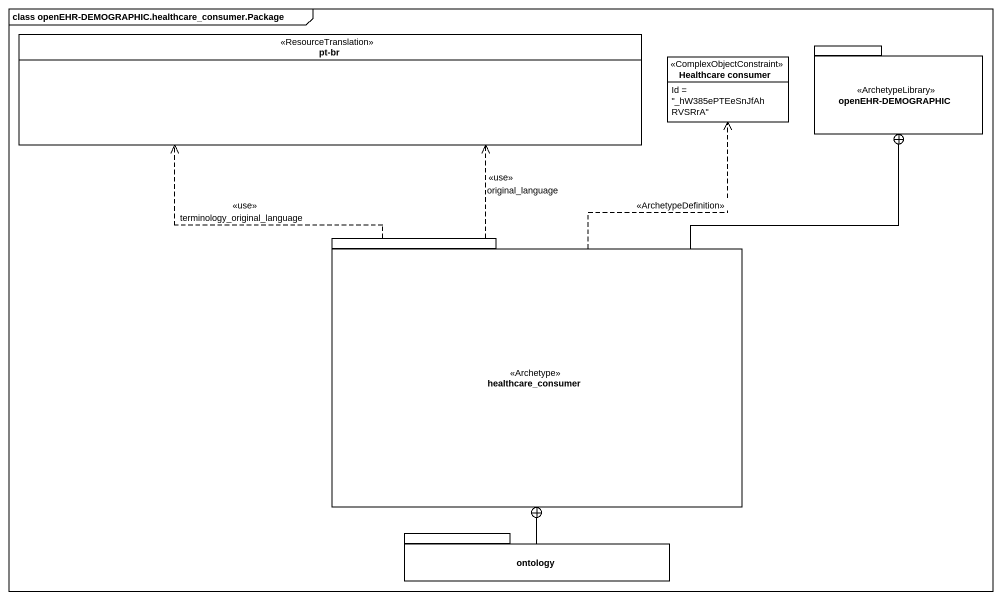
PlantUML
@startuml
mainframe class openEHR-DEMOGRAPHIC.healthcare_consumer.Package
hide circle
hide empty members
enum "pt-br" as pt_br <<ResourceTranslation>>
class "Healthcare consumer" as Healthcare_consumer <<ComplexObjectConstraint>> {
  Id = "_hW385ePTEeSnJfAhRVSRrA"
}
package "openEHR-DEMOGRAPHIC" as openEHR_DEMOGRAPHIC <<ArchetypeLibrary>> {
}
package healthcare_consumer <<Archetype>> {
}
package ontology {
}
healthcare_consumer .up.> pt_br : <<use>>\nterminology_original_language
healthcare_consumer .up.> pt_br : <<use>>\noriginal_language
healthcare_consumer .up.> Healthcare_consumer : <<ArchetypeDefinition>>
healthcare_consumer -up-+ openEHR_DEMOGRAPHIC
ontology -up-+ healthcare_consumer
@enduml
